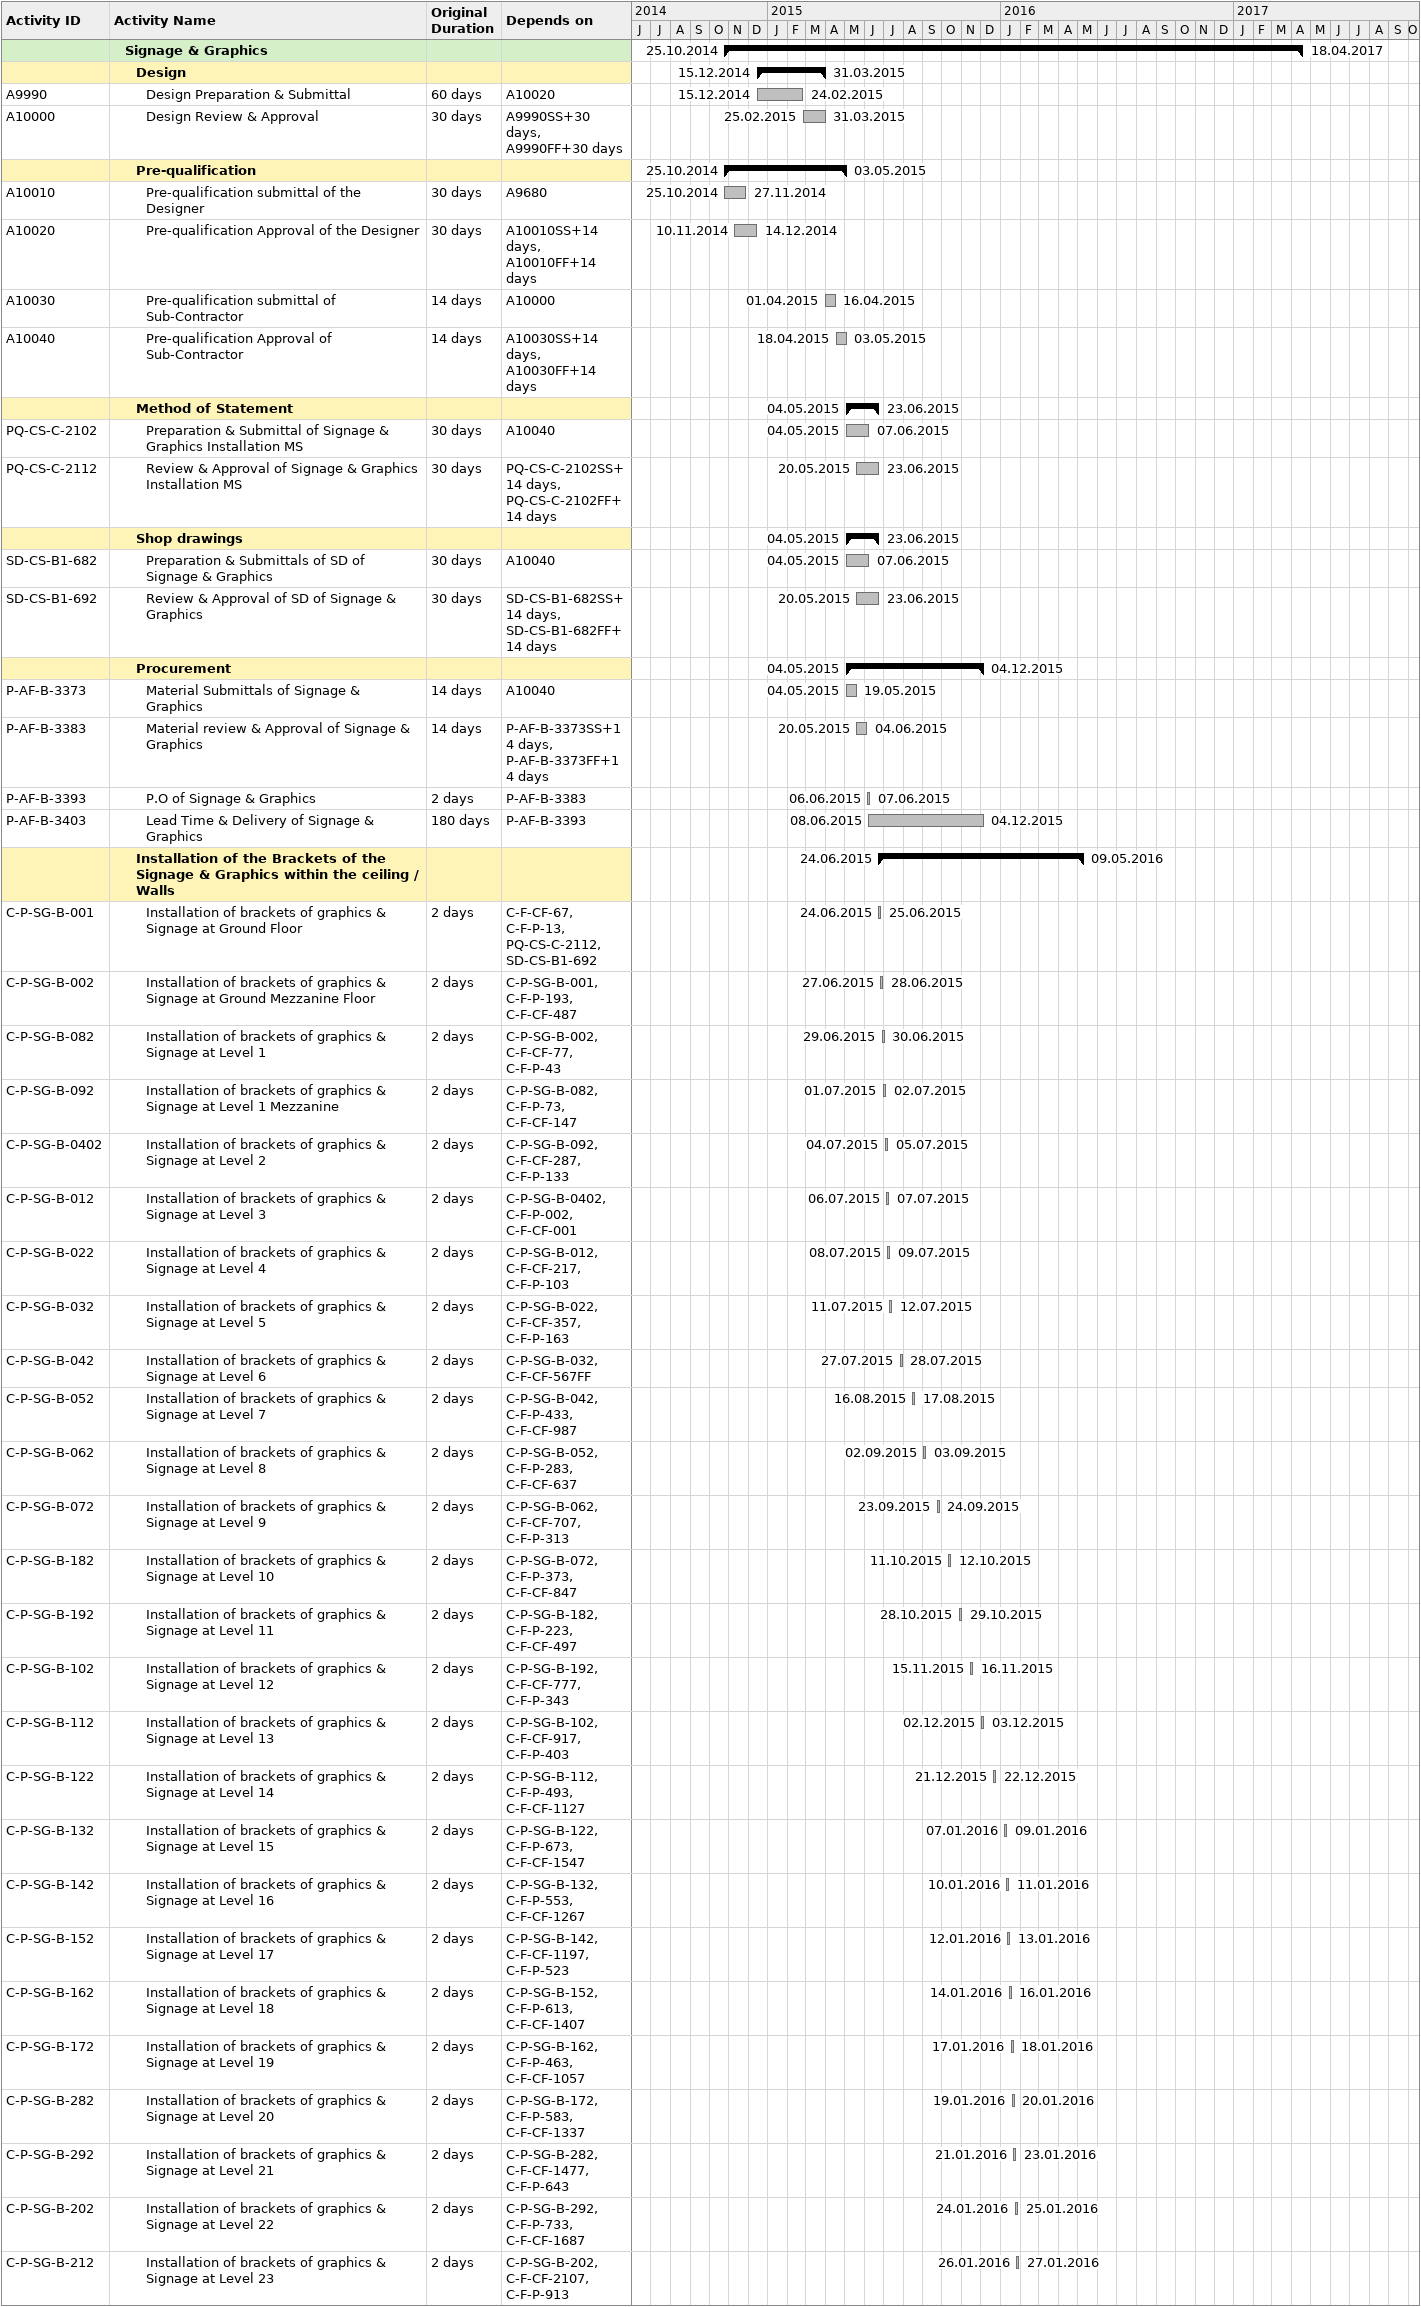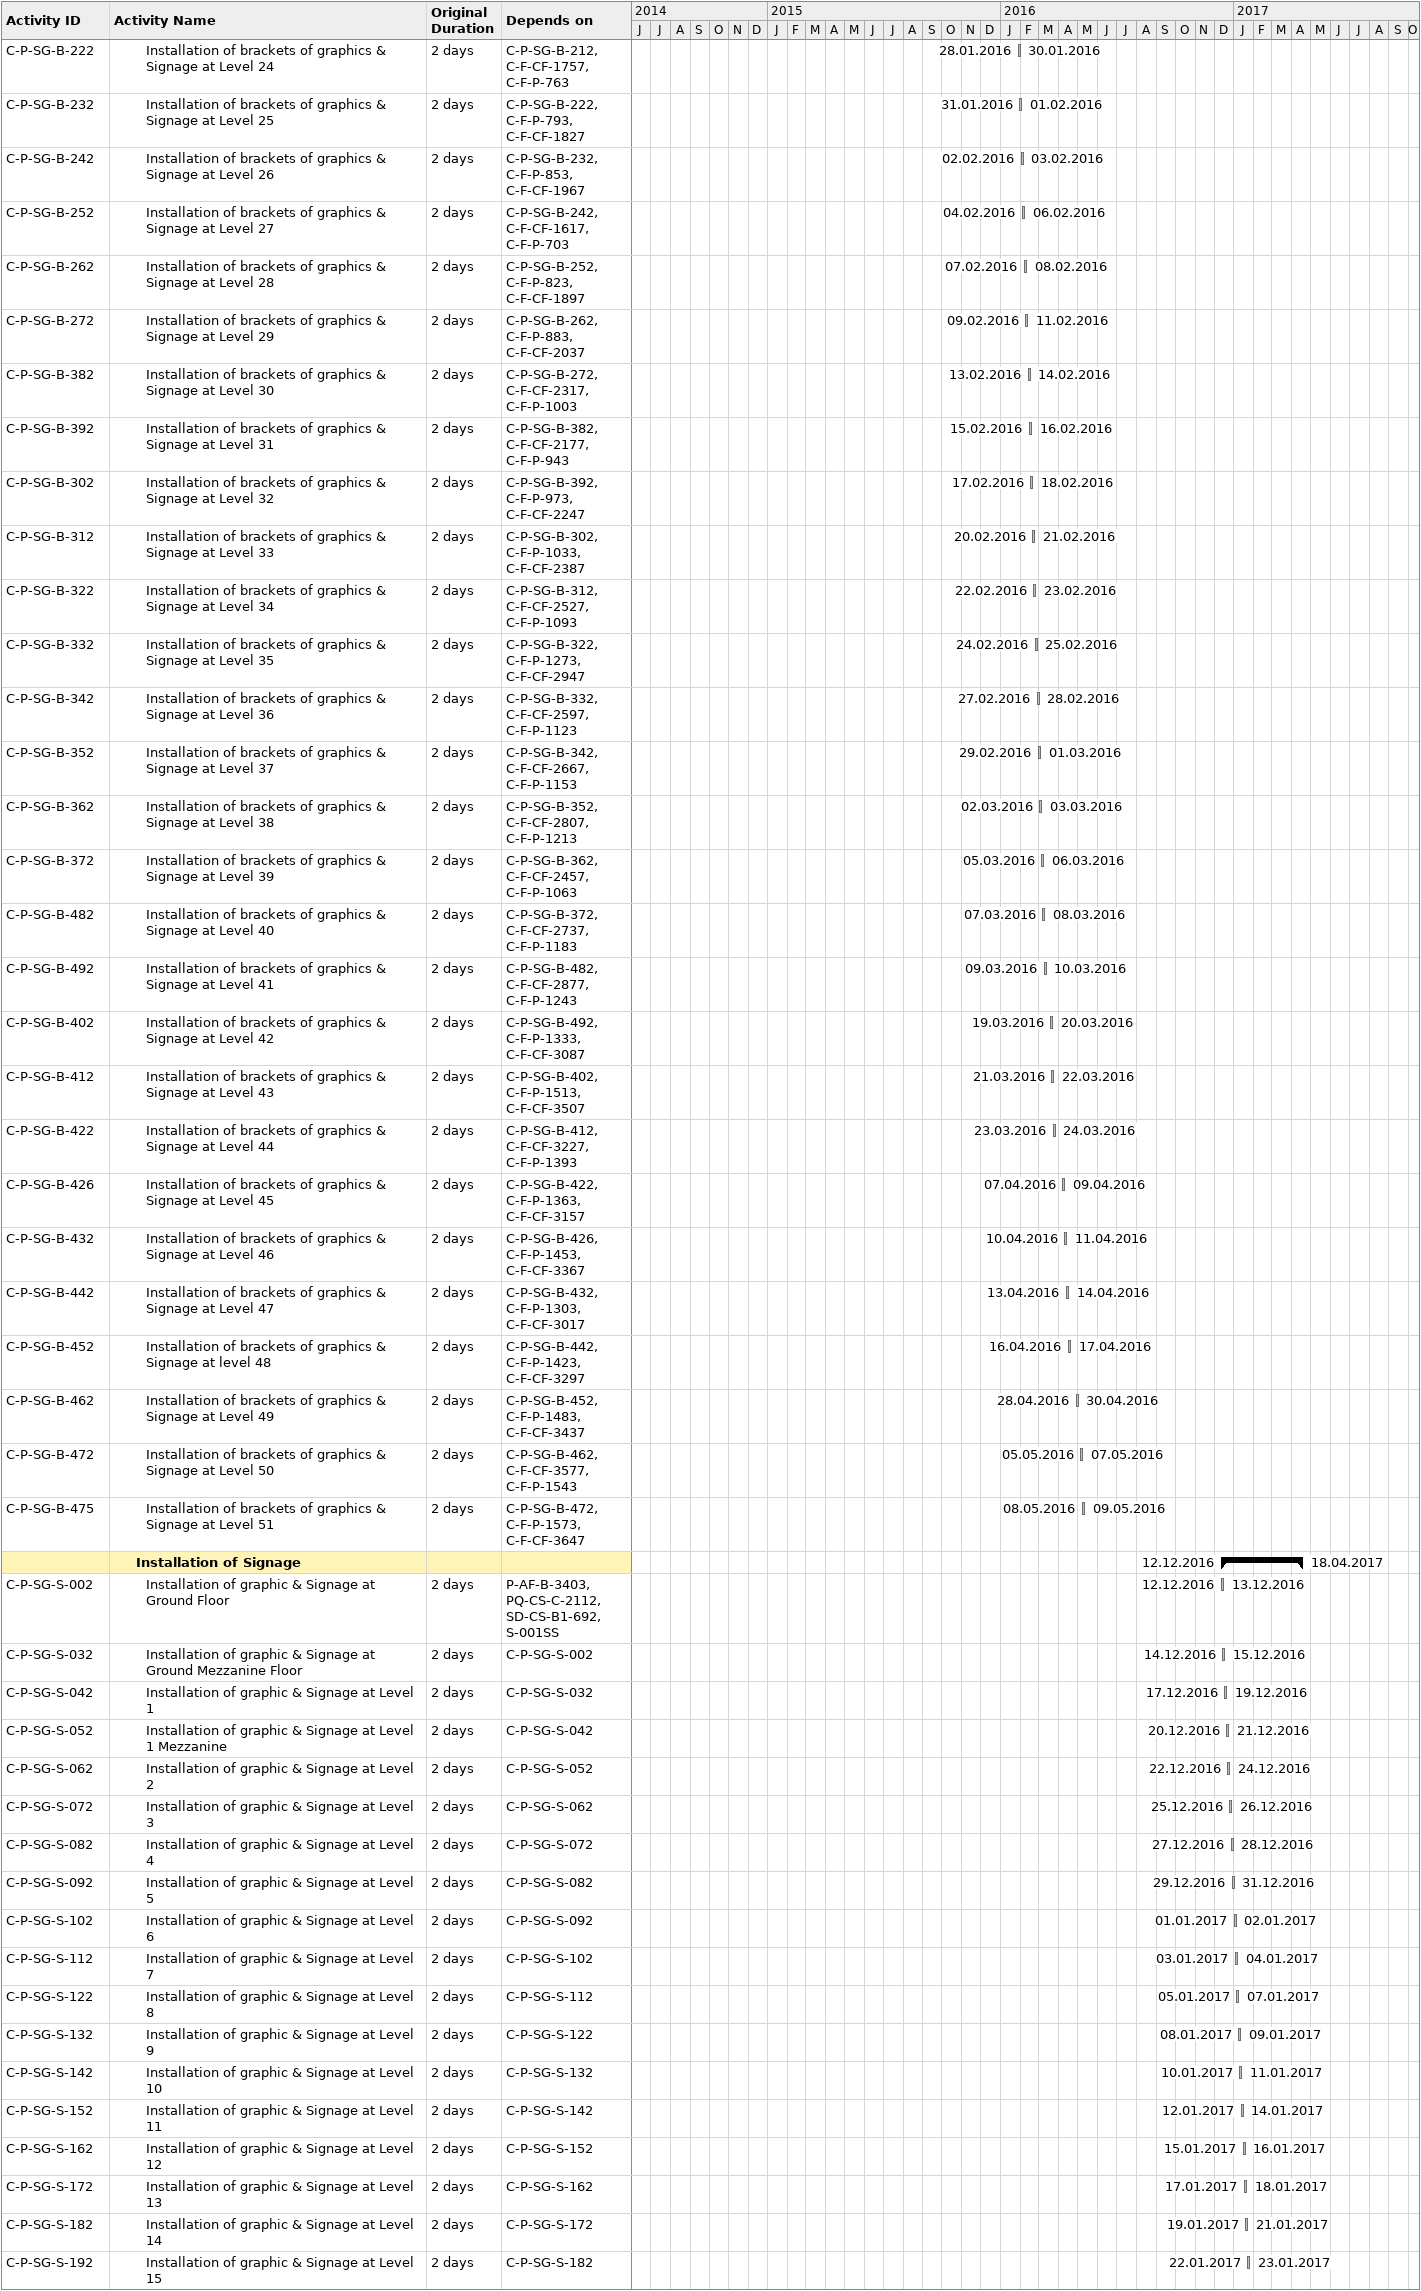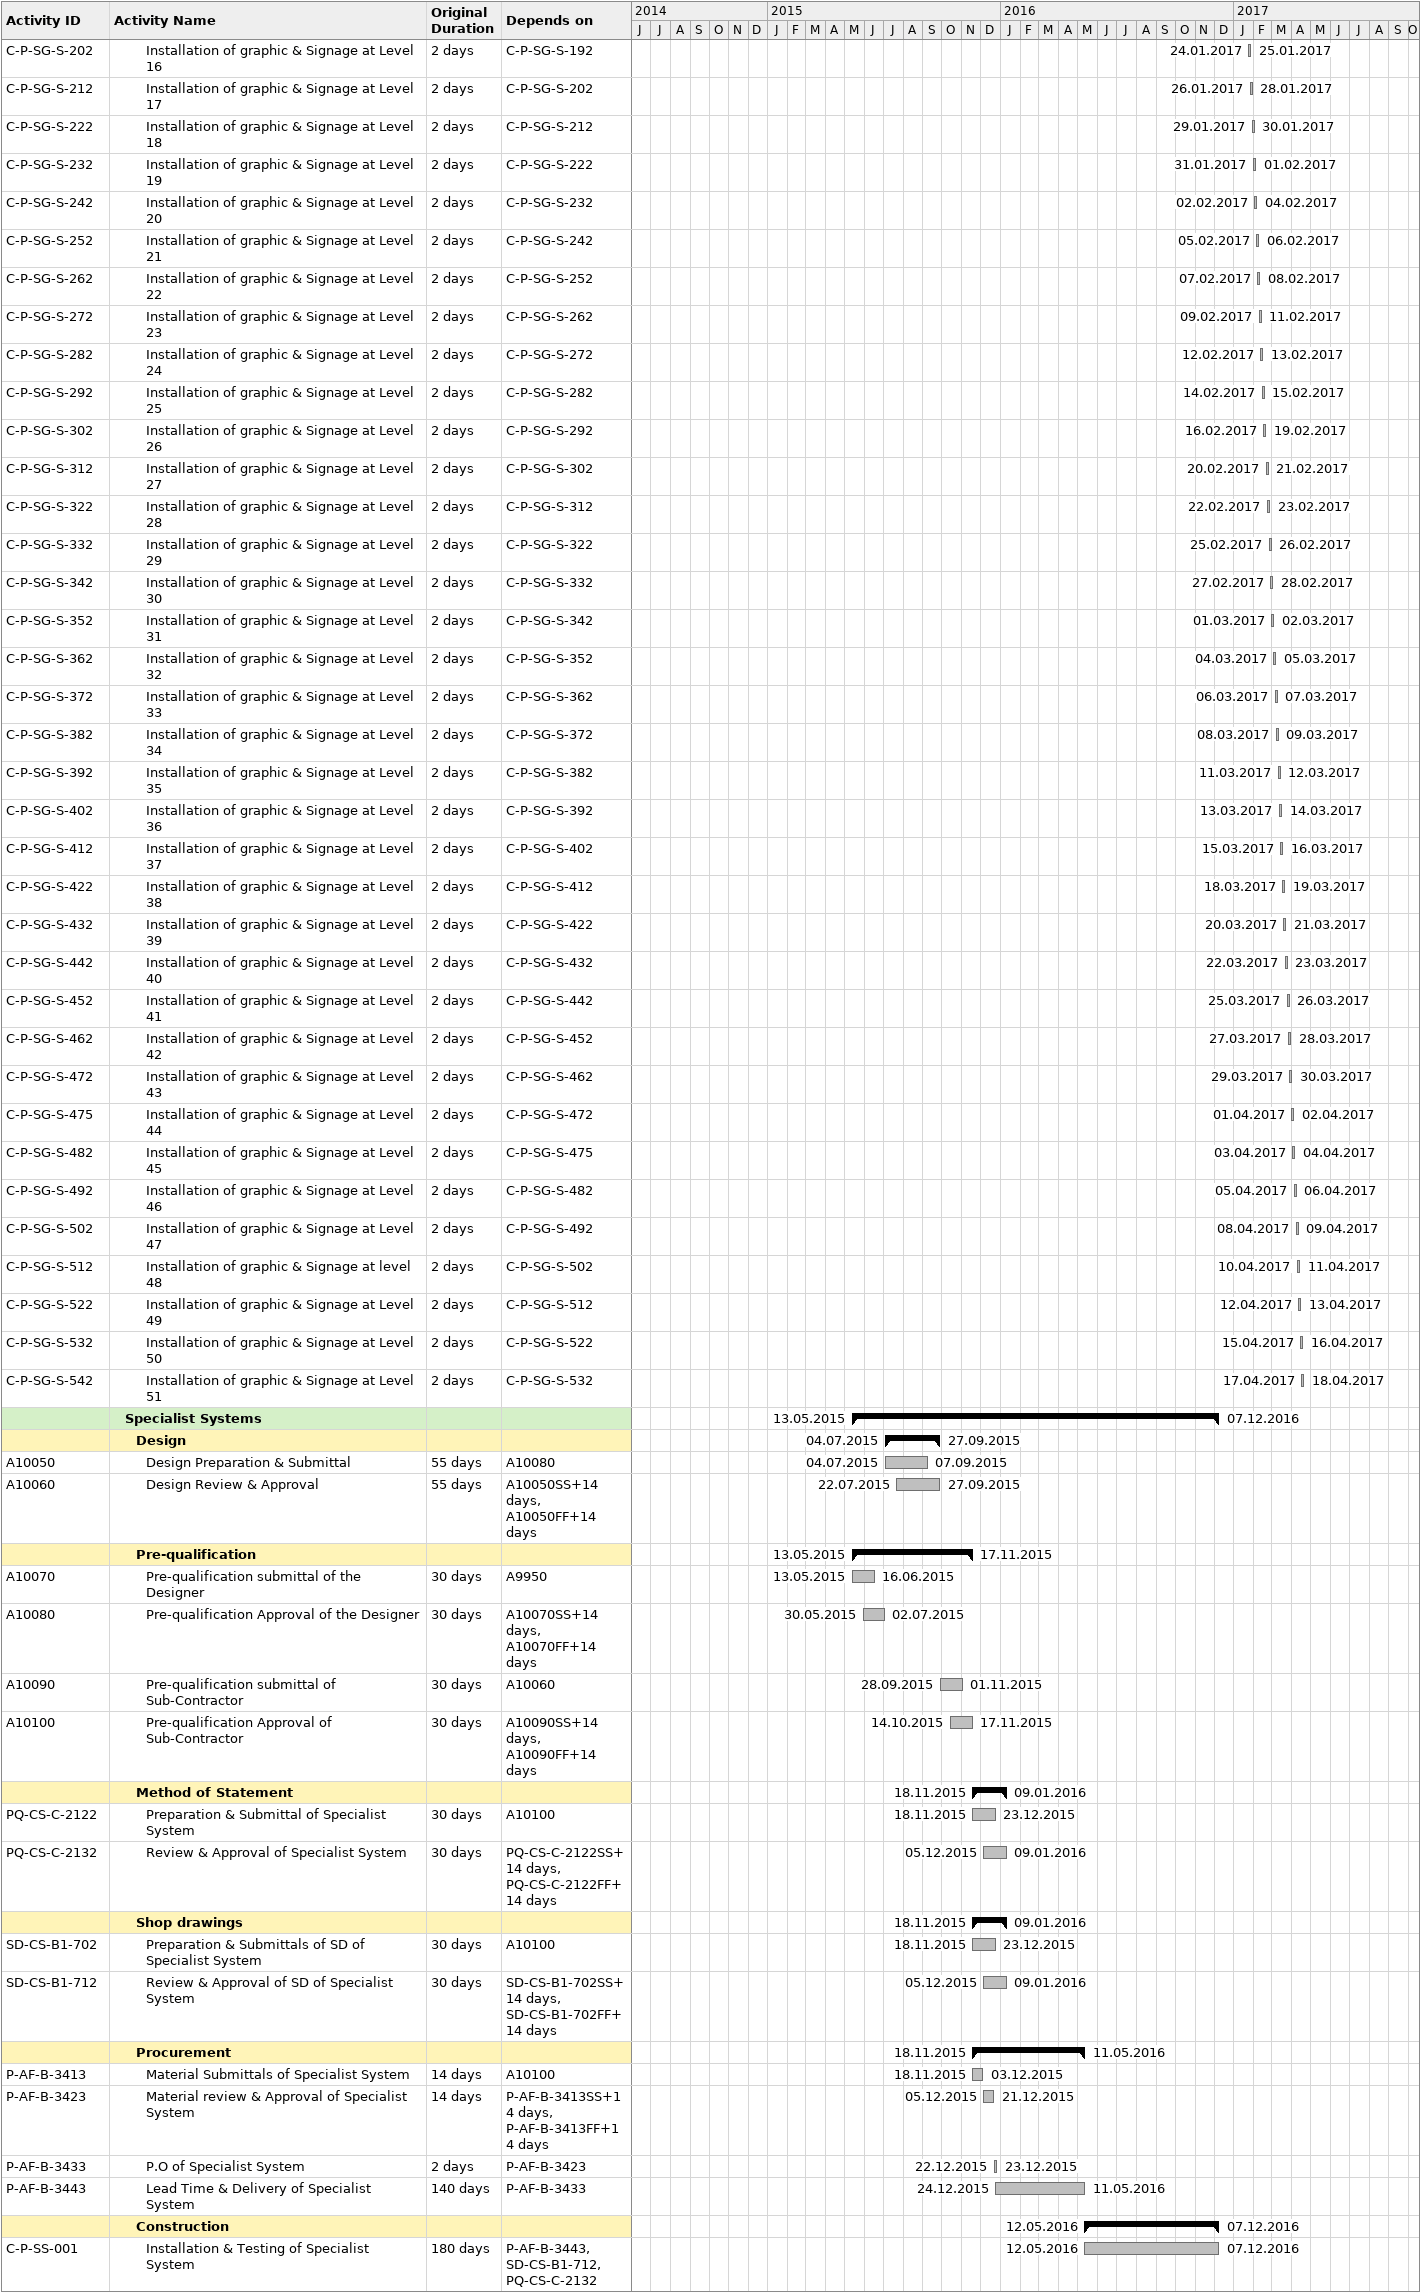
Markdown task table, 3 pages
| ID | Level | Task | Original duration | Start | Finish | Predecessors |
|---|---|---|---|---|---|---|
|  | 2 | **Signage & Graphics** |  | 2014-10-25 | 2017-04-18 |  |
|  | 3 | **Design** |  | 2014-12-15 | 2015-03-31 |  |
| A9990 | 4 | Design Preparation & Submittal | 60d | 2014-12-15 | 2015-02-24 | A10020 |
| A10000 | 4 | Design Review & Approval | 30d | 2015-02-25 | 2015-03-31 | A9990SS+30d, A9990FF+30d |
|  | 3 | **Pre-qualification** |  | 2014-10-25 | 2015-05-03 |  |
| A10010 | 4 | Pre-qualification submittal of the Designer | 30d | 2014-10-25 | 2014-11-27 | A9680 |
| A10020 | 4 | Pre-qualification Approval of the Designer | 30d | 2014-11-10 | 2014-12-14 | A10010SS+14d, A10010FF+14d |
| A10030 | 4 | Pre-qualification submittal of Sub-Contractor | 14d | 2015-04-01 | 2015-04-16 | A10000 |
| A10040 | 4 | Pre-qualification Approval of Sub-Contractor | 14d | 2015-04-18 | 2015-05-03 | A10030SS+14d, A10030FF+14d |
|  | 3 | **Method of Statement** |  | 2015-05-04 | 2015-06-23 |  |
| PQ-CS-C-2102 | 4 | Preparation & Submittal of Signage & Graphics Installation MS | 30d | 2015-05-04 | 2015-06-07 | A10040 |
| PQ-CS-C-2112 | 4 | Review & Approval of Signage & Graphics Installation MS | 30d | 2015-05-20 | 2015-06-23 | PQ-CS-C-2102SS+14d, PQ-CS-C-2102FF+14d |
|  | 3 | **Shop drawings** |  | 2015-05-04 | 2015-06-23 |  |
| SD-CS-B1-682 | 4 | Preparation & Submittals of SD of Signage & Graphics | 30d | 2015-05-04 | 2015-06-07 | A10040 |
| SD-CS-B1-692 | 4 | Review & Approval of SD of Signage & Graphics | 30d | 2015-05-20 | 2015-06-23 | SD-CS-B1-682SS+14d, SD-CS-B1-682FF+14d |
|  | 3 | **Procurement** |  | 2015-05-04 | 2015-12-04 |  |
| P-AF-B-3373 | 4 | Material Submittals of Signage & Graphics | 14d | 2015-05-04 | 2015-05-19 | A10040 |
| P-AF-B-3383 | 4 | Material review & Approval of Signage & Graphics | 14d | 2015-05-20 | 2015-06-04 | P-AF-B-3373SS+14d, P-AF-B-3373FF+14d |
| P-AF-B-3393 | 4 | P.O of Signage & Graphics | 2d | 2015-06-06 | 2015-06-07 | P-AF-B-3383 |
| P-AF-B-3403 | 4 | Lead Time & Delivery of Signage & Graphics | 180d | 2015-06-08 | 2015-12-04 | P-AF-B-3393 |
|  | 3 | **Installation of the Brackets of the Signage & Graphics within the ceiling / Walls** |  | 2015-06-24 | 2016-05-09 |  |
| C-P-SG-B-001 | 4 | Installation of brackets of graphics & Signage at Ground Floor | 2d | 2015-06-24 | 2015-06-25 | C-F-CF-67, C-F-P-13, PQ-CS-C-2112, SD-CS-B1-692 |
| C-P-SG-B-002 | 4 | Installation of brackets of graphics & Signage at Ground Mezzanine Floor | 2d | 2015-06-27 | 2015-06-28 | C-P-SG-B-001, C-F-P-193, C-F-CF-487 |
| C-P-SG-B-082 | 4 | Installation of brackets of graphics & Signage at Level 1 | 2d | 2015-06-29 | 2015-06-30 | C-P-SG-B-002, C-F-CF-77, C-F-P-43 |
| C-P-SG-B-092 | 4 | Installation of brackets of graphics & Signage at Level 1 Mezzanine | 2d | 2015-07-01 | 2015-07-02 | C-P-SG-B-082, C-F-P-73, C-F-CF-147 |
| C-P-SG-B-0402 | 4 | Installation of brackets of graphics & Signage at Level 2 | 2d | 2015-07-04 | 2015-07-05 | C-P-SG-B-092, C-F-CF-287, C-F-P-133 |
| C-P-SG-B-012 | 4 | Installation of brackets of graphics & Signage at Level 3 | 2d | 2015-07-06 | 2015-07-07 | C-P-SG-B-0402, C-F-P-002, C-F-CF-001 |
| C-P-SG-B-022 | 4 | Installation of brackets of graphics & Signage at Level 4 | 2d | 2015-07-08 | 2015-07-09 | C-P-SG-B-012, C-F-CF-217, C-F-P-103 |
| C-P-SG-B-032 | 4 | Installation of brackets of graphics & Signage at Level 5 | 2d | 2015-07-11 | 2015-07-12 | C-P-SG-B-022, C-F-CF-357, C-F-P-163 |
| C-P-SG-B-042 | 4 | Installation of brackets of graphics & Signage at Level 6 | 2d | 2015-07-27 | 2015-07-28 | C-P-SG-B-032, C-F-CF-567FF |
| C-P-SG-B-052 | 4 | Installation of brackets of graphics & Signage at Level 7 | 2d | 2015-08-16 | 2015-08-17 | C-P-SG-B-042, C-F-P-433, C-F-CF-987 |
| C-P-SG-B-062 | 4 | Installation of brackets of graphics & Signage at Level 8 | 2d | 2015-09-02 | 2015-09-03 | C-P-SG-B-052, C-F-P-283, C-F-CF-637 |
| C-P-SG-B-072 | 4 | Installation of brackets of graphics & Signage at Level 9 | 2d | 2015-09-23 | 2015-09-24 | C-P-SG-B-062, C-F-CF-707, C-F-P-313 |
| C-P-SG-B-182 | 4 | Installation of brackets of graphics & Signage at Level 10 | 2d | 2015-10-11 | 2015-10-12 | C-P-SG-B-072, C-F-P-373, C-F-CF-847 |
| C-P-SG-B-192 | 4 | Installation of brackets of graphics & Signage at Level 11 | 2d | 2015-10-28 | 2015-10-29 | C-P-SG-B-182, C-F-P-223, C-F-CF-497 |
| C-P-SG-B-102 | 4 | Installation of brackets of graphics & Signage at Level 12 | 2d | 2015-11-15 | 2015-11-16 | C-P-SG-B-192, C-F-CF-777, C-F-P-343 |
| C-P-SG-B-112 | 4 | Installation of brackets of graphics & Signage at Level 13 | 2d | 2015-12-02 | 2015-12-03 | C-P-SG-B-102, C-F-CF-917, C-F-P-403 |
| C-P-SG-B-122 | 4 | Installation of brackets of graphics & Signage at Level 14 | 2d | 2015-12-21 | 2015-12-22 | C-P-SG-B-112, C-F-P-493, C-F-CF-1127 |
| C-P-SG-B-132 | 4 | Installation of brackets of graphics & Signage at Level 15 | 2d | 2016-01-07 | 2016-01-09 | C-P-SG-B-122, C-F-P-673, C-F-CF-1547 |
| C-P-SG-B-142 | 4 | Installation of brackets of graphics & Signage at Level 16 | 2d | 2016-01-10 | 2016-01-11 | C-P-SG-B-132, C-F-P-553, C-F-CF-1267 |
| C-P-SG-B-152 | 4 | Installation of brackets of graphics & Signage at Level 17 | 2d | 2016-01-12 | 2016-01-13 | C-P-SG-B-142, C-F-CF-1197, C-F-P-523 |
| C-P-SG-B-162 | 4 | Installation of brackets of graphics & Signage at Level 18 | 2d | 2016-01-14 | 2016-01-16 | C-P-SG-B-152, C-F-P-613, C-F-CF-1407 |
| C-P-SG-B-172 | 4 | Installation of brackets of graphics & Signage at Level 19 | 2d | 2016-01-17 | 2016-01-18 | C-P-SG-B-162, C-F-P-463, C-F-CF-1057 |
| C-P-SG-B-282 | 4 | Installation of brackets of graphics & Signage at Level 20 | 2d | 2016-01-19 | 2016-01-20 | C-P-SG-B-172, C-F-P-583, C-F-CF-1337 |
| C-P-SG-B-292 | 4 | Installation of brackets of graphics & Signage at Level 21 | 2d | 2016-01-21 | 2016-01-23 | C-P-SG-B-282, C-F-CF-1477, C-F-P-643 |
| C-P-SG-B-202 | 4 | Installation of brackets of graphics & Signage at Level 22 | 2d | 2016-01-24 | 2016-01-25 | C-P-SG-B-292, C-F-P-733, C-F-CF-1687 |
| C-P-SG-B-212 | 4 | Installation of brackets of graphics & Signage at Level 23 | 2d | 2016-01-26 | 2016-01-27 | C-P-SG-B-202, C-F-CF-2107, C-F-P-913 |
| C-P-SG-B-222 | 4 | Installation of brackets of graphics & Signage at Level 24 | 2d | 2016-01-28 | 2016-01-30 | C-P-SG-B-212, C-F-CF-1757, C-F-P-763 |
| C-P-SG-B-232 | 4 | Installation of brackets of graphics & Signage at Level 25 | 2d | 2016-01-31 | 2016-02-01 | C-P-SG-B-222, C-F-P-793, C-F-CF-1827 |
| C-P-SG-B-242 | 4 | Installation of brackets of graphics & Signage at Level 26 | 2d | 2016-02-02 | 2016-02-03 | C-P-SG-B-232, C-F-P-853, C-F-CF-1967 |
| C-P-SG-B-252 | 4 | Installation of brackets of graphics & Signage at Level 27 | 2d | 2016-02-04 | 2016-02-06 | C-P-SG-B-242, C-F-CF-1617, C-F-P-703 |
| C-P-SG-B-262 | 4 | Installation of brackets of graphics & Signage at Level 28 | 2d | 2016-02-07 | 2016-02-08 | C-P-SG-B-252, C-F-P-823, C-F-CF-1897 |
| C-P-SG-B-272 | 4 | Installation of brackets of graphics & Signage at Level 29 | 2d | 2016-02-09 | 2016-02-11 | C-P-SG-B-262, C-F-P-883, C-F-CF-2037 |
| C-P-SG-B-382 | 4 | Installation of brackets of graphics & Signage at Level 30 | 2d | 2016-02-13 | 2016-02-14 | C-P-SG-B-272, C-F-CF-2317, C-F-P-1003 |
| C-P-SG-B-392 | 4 | Installation of brackets of graphics & Signage at Level 31 | 2d | 2016-02-15 | 2016-02-16 | C-P-SG-B-382, C-F-CF-2177, C-F-P-943 |
| C-P-SG-B-302 | 4 | Installation of brackets of graphics & Signage at Level 32 | 2d | 2016-02-17 | 2016-02-18 | C-P-SG-B-392, C-F-P-973, C-F-CF-2247 |
| C-P-SG-B-312 | 4 | Installation of brackets of graphics & Signage at Level 33 | 2d | 2016-02-20 | 2016-02-21 | C-P-SG-B-302, C-F-P-1033, C-F-CF-2387 |
| C-P-SG-B-322 | 4 | Installation of brackets of graphics & Signage at Level 34 | 2d | 2016-02-22 | 2016-02-23 | C-P-SG-B-312, C-F-CF-2527, C-F-P-1093 |
| C-P-SG-B-332 | 4 | Installation of brackets of graphics & Signage at Level 35 | 2d | 2016-02-24 | 2016-02-25 | C-P-SG-B-322, C-F-P-1273, C-F-CF-2947 |
| C-P-SG-B-342 | 4 | Installation of brackets of graphics & Signage at Level 36 | 2d | 2016-02-27 | 2016-02-28 | C-P-SG-B-332, C-F-CF-2597, C-F-P-1123 |
| C-P-SG-B-352 | 4 | Installation of brackets of graphics & Signage at Level 37 | 2d | 2016-02-29 | 2016-03-01 | C-P-SG-B-342, C-F-CF-2667, C-F-P-1153 |
| C-P-SG-B-362 | 4 | Installation of brackets of graphics & Signage at Level 38 | 2d | 2016-03-02 | 2016-03-03 | C-P-SG-B-352, C-F-CF-2807, C-F-P-1213 |
| C-P-SG-B-372 | 4 | Installation of brackets of graphics & Signage at Level 39 | 2d | 2016-03-05 | 2016-03-06 | C-P-SG-B-362, C-F-CF-2457, C-F-P-1063 |
| C-P-SG-B-482 | 4 | Installation of brackets of graphics & Signage at Level 40 | 2d | 2016-03-07 | 2016-03-08 | C-P-SG-B-372, C-F-CF-2737, C-F-P-1183 |
| C-P-SG-B-492 | 4 | Installation of brackets of graphics & Signage at Level 41 | 2d | 2016-03-09 | 2016-03-10 | C-P-SG-B-482, C-F-CF-2877, C-F-P-1243 |
| C-P-SG-B-402 | 4 | Installation of brackets of graphics & Signage at Level 42 | 2d | 2016-03-19 | 2016-03-20 | C-P-SG-B-492, C-F-P-1333, C-F-CF-3087 |
| C-P-SG-B-412 | 4 | Installation of brackets of graphics & Signage at Level 43 | 2d | 2016-03-21 | 2016-03-22 | C-P-SG-B-402, C-F-P-1513, C-F-CF-3507 |
| C-P-SG-B-422 | 4 | Installation of brackets of graphics & Signage at Level 44 | 2d | 2016-03-23 | 2016-03-24 | C-P-SG-B-412, C-F-CF-3227, C-F-P-1393 |
| C-P-SG-B-426 | 4 | Installation of brackets of graphics & Signage at Level 45 | 2d | 2016-04-07 | 2016-04-09 | C-P-SG-B-422, C-F-P-1363, C-F-CF-3157 |
| C-P-SG-B-432 | 4 | Installation of brackets of graphics & Signage at Level 46 | 2d | 2016-04-10 | 2016-04-11 | C-P-SG-B-426, C-F-P-1453, C-F-CF-3367 |
| C-P-SG-B-442 | 4 | Installation of brackets of graphics & Signage at Level 47 | 2d | 2016-04-13 | 2016-04-14 | C-P-SG-B-432, C-F-P-1303, C-F-CF-3017 |
| C-P-SG-B-452 | 4 | Installation of brackets of graphics & Signage at level 48 | 2d | 2016-04-16 | 2016-04-17 | C-P-SG-B-442, C-F-P-1423, C-F-CF-3297 |
| C-P-SG-B-462 | 4 | Installation of brackets of graphics & Signage at Level 49 | 2d | 2016-04-28 | 2016-04-30 | C-P-SG-B-452, C-F-P-1483, C-F-CF-3437 |
| C-P-SG-B-472 | 4 | Installation of brackets of graphics & Signage at Level 50 | 2d | 2016-05-05 | 2016-05-07 | C-P-SG-B-462, C-F-CF-3577, C-F-P-1543 |
| C-P-SG-B-475 | 4 | Installation of brackets of graphics & Signage at Level 51 | 2d | 2016-05-08 | 2016-05-09 | C-P-SG-B-472, C-F-P-1573, C-F-CF-3647 |
|  | 3 | **Installation of Signage** |  | 2016-12-12 | 2017-04-18 |  |
| C-P-SG-S-002 | 4 | Installation of graphic & Signage at Ground Floor | 2d | 2016-12-12 | 2016-12-13 | P-AF-B-3403, PQ-CS-C-2112, SD-CS-B1-692, S-001SS |
| C-P-SG-S-032 | 4 | Installation of graphic & Signage at Ground Mezzanine Floor | 2d | 2016-12-14 | 2016-12-15 | C-P-SG-S-002 |
| C-P-SG-S-042 | 4 | Installation of graphic & Signage at Level 1 | 2d | 2016-12-17 | 2016-12-19 | C-P-SG-S-032 |
| C-P-SG-S-052 | 4 | Installation of graphic & Signage at Level 1 Mezzanine | 2d | 2016-12-20 | 2016-12-21 | C-P-SG-S-042 |
| C-P-SG-S-062 | 4 | Installation of graphic & Signage at Level 2 | 2d | 2016-12-22 | 2016-12-24 | C-P-SG-S-052 |
| C-P-SG-S-072 | 4 | Installation of graphic & Signage at Level 3 | 2d | 2016-12-25 | 2016-12-26 | C-P-SG-S-062 |
| C-P-SG-S-082 | 4 | Installation of graphic & Signage at Level 4 | 2d | 2016-12-27 | 2016-12-28 | C-P-SG-S-072 |
| C-P-SG-S-092 | 4 | Installation of graphic & Signage at Level 5 | 2d | 2016-12-29 | 2016-12-31 | C-P-SG-S-082 |
| C-P-SG-S-102 | 4 | Installation of graphic & Signage at Level 6 | 2d | 2017-01-01 | 2017-01-02 | C-P-SG-S-092 |
| C-P-SG-S-112 | 4 | Installation of graphic & Signage at Level 7 | 2d | 2017-01-03 | 2017-01-04 | C-P-SG-S-102 |
| C-P-SG-S-122 | 4 | Installation of graphic & Signage at Level 8 | 2d | 2017-01-05 | 2017-01-07 | C-P-SG-S-112 |
| C-P-SG-S-132 | 4 | Installation of graphic & Signage at Level 9 | 2d | 2017-01-08 | 2017-01-09 | C-P-SG-S-122 |
| C-P-SG-S-142 | 4 | Installation of graphic & Signage at Level 10 | 2d | 2017-01-10 | 2017-01-11 | C-P-SG-S-132 |
| C-P-SG-S-152 | 4 | Installation of graphic & Signage at Level 11 | 2d | 2017-01-12 | 2017-01-14 | C-P-SG-S-142 |
| C-P-SG-S-162 | 4 | Installation of graphic & Signage at Level 12 | 2d | 2017-01-15 | 2017-01-16 | C-P-SG-S-152 |
| C-P-SG-S-172 | 4 | Installation of graphic & Signage at Level 13 | 2d | 2017-01-17 | 2017-01-18 | C-P-SG-S-162 |
| C-P-SG-S-182 | 4 | Installation of graphic & Signage at Level 14 | 2d | 2017-01-19 | 2017-01-21 | C-P-SG-S-172 |
| C-P-SG-S-192 | 4 | Installation of graphic & Signage at Level 15 | 2d | 2017-01-22 | 2017-01-23 | C-P-SG-S-182 |
| C-P-SG-S-202 | 4 | Installation of graphic & Signage at Level 16 | 2d | 2017-01-24 | 2017-01-25 | C-P-SG-S-192 |
| C-P-SG-S-212 | 4 | Installation of graphic & Signage at Level 17 | 2d | 2017-01-26 | 2017-01-28 | C-P-SG-S-202 |
| C-P-SG-S-222 | 4 | Installation of graphic & Signage at Level 18 | 2d | 2017-01-29 | 2017-01-30 | C-P-SG-S-212 |
| C-P-SG-S-232 | 4 | Installation of graphic & Signage at Level 19 | 2d | 2017-01-31 | 2017-02-01 | C-P-SG-S-222 |
| C-P-SG-S-242 | 4 | Installation of graphic & Signage at Level 20 | 2d | 2017-02-02 | 2017-02-04 | C-P-SG-S-232 |
| C-P-SG-S-252 | 4 | Installation of graphic & Signage at Level 21 | 2d | 2017-02-05 | 2017-02-06 | C-P-SG-S-242 |
| C-P-SG-S-262 | 4 | Installation of graphic & Signage at Level 22 | 2d | 2017-02-07 | 2017-02-08 | C-P-SG-S-252 |
| C-P-SG-S-272 | 4 | Installation of graphic & Signage at Level 23 | 2d | 2017-02-09 | 2017-02-11 | C-P-SG-S-262 |
| C-P-SG-S-282 | 4 | Installation of graphic & Signage at Level 24 | 2d | 2017-02-12 | 2017-02-13 | C-P-SG-S-272 |
| C-P-SG-S-292 | 4 | Installation of graphic & Signage at Level 25 | 2d | 2017-02-14 | 2017-02-15 | C-P-SG-S-282 |
| C-P-SG-S-302 | 4 | Installation of graphic & Signage at Level 26 | 2d | 2017-02-16 | 2017-02-19 | C-P-SG-S-292 |
| C-P-SG-S-312 | 4 | Installation of graphic & Signage at Level 27 | 2d | 2017-02-20 | 2017-02-21 | C-P-SG-S-302 |
| C-P-SG-S-322 | 4 | Installation of graphic & Signage at Level 28 | 2d | 2017-02-22 | 2017-02-23 | C-P-SG-S-312 |
| C-P-SG-S-332 | 4 | Installation of graphic & Signage at Level 29 | 2d | 2017-02-25 | 2017-02-26 | C-P-SG-S-322 |
| C-P-SG-S-342 | 4 | Installation of graphic & Signage at Level 30 | 2d | 2017-02-27 | 2017-02-28 | C-P-SG-S-332 |
| C-P-SG-S-352 | 4 | Installation of graphic & Signage at Level 31 | 2d | 2017-03-01 | 2017-03-02 | C-P-SG-S-342 |
| C-P-SG-S-362 | 4 | Installation of graphic & Signage at Level 32 | 2d | 2017-03-04 | 2017-03-05 | C-P-SG-S-352 |
| C-P-SG-S-372 | 4 | Installation of graphic & Signage at Level 33 | 2d | 2017-03-06 | 2017-03-07 | C-P-SG-S-362 |
| C-P-SG-S-382 | 4 | Installation of graphic & Signage at Level 34 | 2d | 2017-03-08 | 2017-03-09 | C-P-SG-S-372 |
| C-P-SG-S-392 | 4 | Installation of graphic & Signage at Level 35 | 2d | 2017-03-11 | 2017-03-12 | C-P-SG-S-382 |
| C-P-SG-S-402 | 4 | Installation of graphic & Signage at Level 36 | 2d | 2017-03-13 | 2017-03-14 | C-P-SG-S-392 |
| C-P-SG-S-412 | 4 | Installation of graphic & Signage at Level 37 | 2d | 2017-03-15 | 2017-03-16 | C-P-SG-S-402 |
| C-P-SG-S-422 | 4 | Installation of graphic & Signage at Level 38 | 2d | 2017-03-18 | 2017-03-19 | C-P-SG-S-412 |
| C-P-SG-S-432 | 4 | Installation of graphic & Signage at Level 39 | 2d | 2017-03-20 | 2017-03-21 | C-P-SG-S-422 |
| C-P-SG-S-442 | 4 | Installation of graphic & Signage at Level 40 | 2d | 2017-03-22 | 2017-03-23 | C-P-SG-S-432 |
| C-P-SG-S-452 | 4 | Installation of graphic & Signage at Level 41 | 2d | 2017-03-25 | 2017-03-26 | C-P-SG-S-442 |
| C-P-SG-S-462 | 4 | Installation of graphic & Signage at Level 42 | 2d | 2017-03-27 | 2017-03-28 | C-P-SG-S-452 |
| C-P-SG-S-472 | 4 | Installation of graphic & Signage at Level 43 | 2d | 2017-03-29 | 2017-03-30 | C-P-SG-S-462 |
| C-P-SG-S-475 | 4 | Installation of graphic & Signage at Level 44 | 2d | 2017-04-01 | 2017-04-02 | C-P-SG-S-472 |
| C-P-SG-S-482 | 4 | Installation of graphic & Signage at Level 45 | 2d | 2017-04-03 | 2017-04-04 | C-P-SG-S-475 |
| C-P-SG-S-492 | 4 | Installation of graphic & Signage at Level 46 | 2d | 2017-04-05 | 2017-04-06 | C-P-SG-S-482 |
| C-P-SG-S-502 | 4 | Installation of graphic & Signage at Level 47 | 2d | 2017-04-08 | 2017-04-09 | C-P-SG-S-492 |
| C-P-SG-S-512 | 4 | Installation of graphic & Signage at level 48 | 2d | 2017-04-10 | 2017-04-11 | C-P-SG-S-502 |
| C-P-SG-S-522 | 4 | Installation of graphic & Signage at Level 49 | 2d | 2017-04-12 | 2017-04-13 | C-P-SG-S-512 |
| C-P-SG-S-532 | 4 | Installation of graphic & Signage at Level 50 | 2d | 2017-04-15 | 2017-04-16 | C-P-SG-S-522 |
| C-P-SG-S-542 | 4 | Installation of graphic & Signage at Level 51 | 2d | 2017-04-17 | 2017-04-18 | C-P-SG-S-532 |
|  | 2 | **Specialist Systems** |  | 2015-05-13 | 2016-12-07 |  |
|  | 3 | **Design** |  | 2015-07-04 | 2015-09-27 |  |
| A10050 | 4 | Design Preparation & Submittal | 55d | 2015-07-04 | 2015-09-07 | A10080 |
| A10060 | 4 | Design Review & Approval | 55d | 2015-07-22 | 2015-09-27 | A10050SS+14d, A10050FF+14d |
|  | 3 | **Pre-qualification** |  | 2015-05-13 | 2015-11-17 |  |
| A10070 | 4 | Pre-qualification submittal of the Designer | 30d | 2015-05-13 | 2015-06-16 | A9950 |
| A10080 | 4 | Pre-qualification Approval of the Designer | 30d | 2015-05-30 | 2015-07-02 | A10070SS+14d, A10070FF+14d |
| A10090 | 4 | Pre-qualification submittal of Sub-Contractor | 30d | 2015-09-28 | 2015-11-01 | A10060 |
| A10100 | 4 | Pre-qualification Approval of Sub-Contractor | 30d | 2015-10-14 | 2015-11-17 | A10090SS+14d, A10090FF+14d |
|  | 3 | **Method of Statement** |  | 2015-11-18 | 2016-01-09 |  |
| PQ-CS-C-2122 | 4 | Preparation & Submittal of Specialist System | 30d | 2015-11-18 | 2015-12-23 | A10100 |
| PQ-CS-C-2132 | 4 | Review & Approval of Specialist System | 30d | 2015-12-05 | 2016-01-09 | PQ-CS-C-2122SS+14d, PQ-CS-C-2122FF+14d |
|  | 3 | **Shop drawings** |  | 2015-11-18 | 2016-01-09 |  |
| SD-CS-B1-702 | 4 | Preparation & Submittals of SD of Specialist System | 30d | 2015-11-18 | 2015-12-23 | A10100 |
| SD-CS-B1-712 | 4 | Review & Approval of SD of Specialist System | 30d | 2015-12-05 | 2016-01-09 | SD-CS-B1-702SS+14d, SD-CS-B1-702FF+14d |
|  | 3 | **Procurement** |  | 2015-11-18 | 2016-05-11 |  |
| P-AF-B-3413 | 4 | Material Submittals of Specialist System | 14d | 2015-11-18 | 2015-12-03 | A10100 |
| P-AF-B-3423 | 4 | Material review & Approval of Specialist System | 14d | 2015-12-05 | 2015-12-21 | P-AF-B-3413SS+14d, P-AF-B-3413FF+14d |
| P-AF-B-3433 | 4 | P.O of Specialist System | 2d | 2015-12-22 | 2015-12-23 | P-AF-B-3423 |
| P-AF-B-3443 | 4 | Lead Time & Delivery of Specialist System | 140d | 2015-12-24 | 2016-05-11 | P-AF-B-3433 |
|  | 3 | **Construction** |  | 2016-05-12 | 2016-12-07 |  |
| C-P-SS-001 | 4 | Installation & Testing of Specialist System | 180d | 2016-05-12 | 2016-12-07 | P-AF-B-3443, SD-CS-B1-712, PQ-CS-C-2132 |
